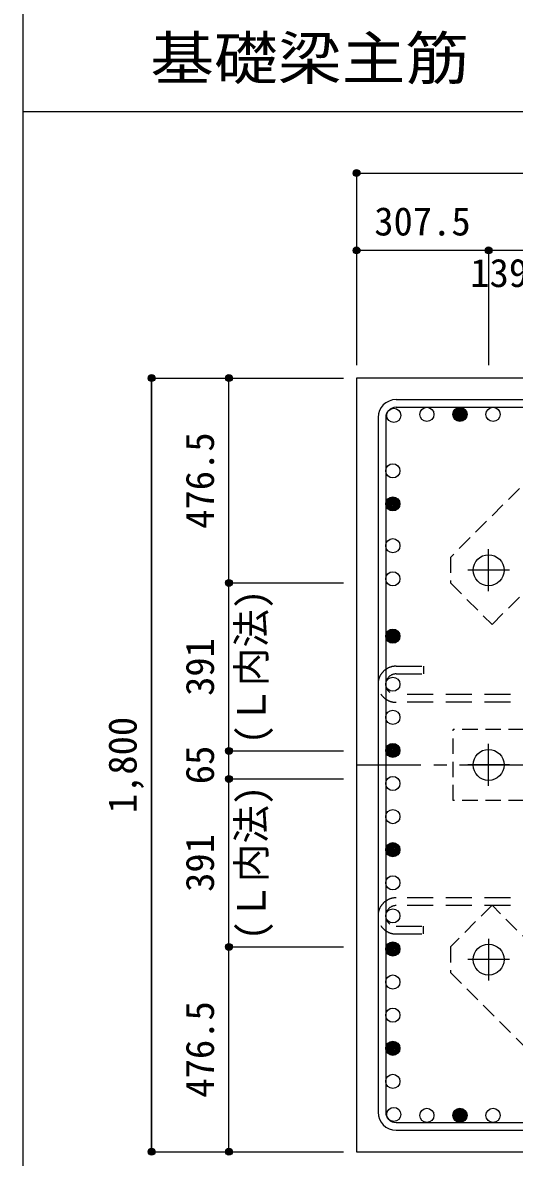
# Model space of a CAD drawing. Units: millimetres at full size, sheet at 1:30. Extents: x -5973 to 5954, y -4195 to 4201.
# Drawn here: x -5973 to -4829, y -2655 to -15 of the extents above; entities that cross this region are included whole.
import ezdxf
from ezdxf.enums import TextEntityAlignment as Align

# ---------------------------------------------------------------- set-up
doc = ezdxf.new("R2010")
doc.units = ezdxf.units.MM
doc.header["$LTSCALE"] = 30
doc.header["$PDMODE"] = 32
doc.header["$PDSIZE"] = 15
for name, pattern in [('CHAIN1', [8, 5, -1, 1, -1]), ('DASHED1', [1.8, 1.2, -0.6]), ('DASHED2', [3, 2, -1])]:
    doc.linetypes.add(name, pattern=pattern)
for name, color, linetype in [('0-1_躯体線', 2, 'Continuous'), ('0-2_アンカーボルト', 4, 'CHAIN1'), ('0-3_立上り筋', 4, 'Continuous'), ('0-4_フープ筋', 7, 'Continuous'), ('0-7_文字', 4, 'Continuous'), ('0-9_プレート', 4, 'DASHED1'), ('0-C', 7, 'DASHED2'), ('0-D_寸法', 4, 'Continuous'), ('6-7_文字', 7, 'Continuous'), ('F-0_枠', 6, 'Continuous')]:
    doc.layers.add(name, color=color, linetype=linetype)
doc.styles.add('ＭＳ ゴシック', font='')
doc.styles.get('ＭＳ ゴシック').set_extended_font_data('MS Gothic')

msp = doc.modelspace()

# ---------------------------------------------------------------- linework, layer by layer
at = {"layer": '0-1_躯体線'}
for p, q in [((-2995.8, -842.16), (-5195.8, -842.16)), ((-5195.8, -842.16), (-5195.8, -2642.16)), ((-5195.8, -2642.16), (-4654.8, -2642.16))]:
    msp.add_line(p, q, dxfattribs=at)
at = {"layer": '0-2_アンカーボルト'}
for p, q in [((-4888.3, -1337.96), (-4888.3, -1240.46)), ((-4839.6, -1289.16), (-4937.1, -1289.16)), ((-4888.3, -1790.96), (-4888.3, -1693.46)), ((-4839.6, -1742.16), (-4937.1, -1742.16)), ((-4888.3, -2146.46), (-4888.3, -2243.96)), ((-4839.5, -2195.16), (-4937, -2195.16))]:
    msp.add_line(p, q, dxfattribs=at)
at = {"layer": '0-2_アンカーボルト', "color": 3, "linetype": 'Continuous'}
for centre in [(-4888.3, -1289.16), (-4888.3, -1742.16), (-4888.3, -2195.16)]:
    msp.add_circle(centre, 36, dxfattribs=at)
at = {"layer": '0-3_立上り筋', "color": 3}
for centre in [(-5109.1, -928.86), (-5032.1, -926.66), (-4955.1, -926.66), (-4878.1, -926.66), (-5111.3, -1057.86), (-5111.3, -1134.86), (-5111.3, -1232.16), (-5111.3, -1309.16), (-5111.3, -1442.66), (-5111.3, -1554.47), (-5111.3, -1631.47), (-5111.3, -1708.47), (-5111.3, -1785.47), (-5111.3, -1862.47), (-5111.3, -1939.47), (-5111.3, -2016.47), (-5111.3, -2093.47), (-5111.3, -2170.47), (-5111.3, -2247.47), (-5111.3, -2324.47), (-5111.3, -2401.47), (-5111.3, -2478.47), (-5109.1, -2555.47), (-5032.1, -2557.66), (-4955.1, -2557.66), (-4878.1, -2557.66)]:
    msp.add_circle(centre, 16.5, dxfattribs=at)
at = {"layer": '0-3_立上り筋'}
for centre, radius in [((-4955.1, -926.66), 14.85), ((-4955.1, -926.66), 13.2), ((-4955.1, -926.66), 11.55), ((-4955.1, -926.66), 9.9), ((-4955.1, -926.66), 8.25), ((-4955.1, -926.66), 6.6), ((-4955.1, -926.66), 4.95), ((-4955.1, -926.66), 3.3), ((-4955.1, -926.66), 1.65), ((-5111.3, -1134.86), 14.85), ((-5111.3, -1134.86), 13.2), ((-5111.3, -1134.86), 11.55), ((-5111.3, -1134.86), 9.9), ((-5111.3, -1134.86), 8.25), ((-5111.3, -1134.86), 6.6), ((-5111.3, -1134.86), 4.95), ((-5111.3, -1134.86), 3.3), ((-5111.3, -1134.86), 1.65), ((-5111.3, -1442.66), 14.85), ((-5111.3, -1442.66), 13.2), ((-5111.3, -1442.66), 11.55), ((-5111.3, -1442.66), 9.9), ((-5111.3, -1442.66), 8.25), ((-5111.3, -1442.66), 6.6), ((-5111.3, -1442.66), 4.95), ((-5111.3, -1442.66), 3.3), ((-5111.3, -1442.66), 1.65), ((-5111.3, -1708.47), 14.85), ((-5111.3, -1708.47), 13.2), ((-5111.3, -1708.47), 11.55), ((-5111.3, -1708.47), 9.9), ((-5111.3, -1708.47), 8.25), ((-5111.3, -1708.47), 6.6), ((-5111.3, -1708.47), 4.95), ((-5111.3, -1708.47), 3.3), ((-5111.3, -1708.47), 1.65), ((-5111.3, -1939.47), 14.85), ((-5111.3, -1939.47), 13.2), ((-5111.3, -1939.47), 11.55), ((-5111.3, -1939.47), 9.9), ((-5111.3, -1939.47), 8.25), ((-5111.3, -1939.47), 6.6), ((-5111.3, -1939.47), 4.95), ((-5111.3, -1939.47), 3.3), ((-5111.3, -1939.47), 1.65), ((-5111.3, -2170.47), 14.85), ((-5111.3, -2170.47), 13.2), ((-5111.3, -2170.47), 11.55), ((-5111.3, -2170.47), 9.9), ((-5111.3, -2170.47), 8.25), ((-5111.3, -2170.47), 6.6), ((-5111.3, -2170.47), 4.95), ((-5111.3, -2170.47), 3.3), ((-5111.3, -2170.47), 1.65), ((-5111.3, -2401.47), 14.85), ((-5111.3, -2401.47), 13.2), ((-5111.3, -2401.47), 11.55), ((-5111.3, -2401.47), 9.9), ((-5111.3, -2401.47), 8.25), ((-5111.3, -2401.47), 6.6), ((-5111.3, -2401.47), 4.95), ((-5111.3, -2401.47), 3.3), ((-5111.3, -2401.47), 1.65), ((-4955.1, -2557.66), 14.85), ((-4955.1, -2557.66), 13.2), ((-4955.1, -2557.66), 11.55), ((-4955.1, -2557.66), 9.9), ((-4955.1, -2557.66), 8.25), ((-4955.1, -2557.66), 6.6), ((-4955.1, -2557.66), 4.95), ((-4955.1, -2557.66), 3.3), ((-4955.1, -2557.66), 1.65)]:
    msp.add_circle(centre, radius, dxfattribs=at)
at = {"layer": '0-4_フープ筋'}
for p, q in [((-5103.8, -892.16), (-3487.8, -892.16)), ((-5103.8, -910.16), (-3487.8, -910.16)), ((-5145.8, -934.16), (-5145.8, -2550.16)), ((-5127.8, -934.16), (-5127.8, -2550.16)), ((-5103.8, -2574.16), (-3487.8, -2574.16)), ((-5103.8, -2592.16), (-3487.8, -2592.16))]:
    msp.add_line(p, q, dxfattribs=at)
for centre, radius, start, end in [((-5103.8, -934.16), 42, 90, 180), ((-5103.8, -934.16), 24, 90, 180), ((-5103.8, -2550.16), 42, 180, 270), ((-5103.8, -2550.16), 24, 180, 270)]:
    msp.add_arc(centre, radius, start, end, dxfattribs=at)
at = {"layer": '0-9_プレート'}
for p, q in [((-4778.6, -1060.66), (-4977.3, -1259.36)), ((-4977.3, -1259.36), (-4977.3, -1318.76)), ((-4977.3, -1318.76), (-4880.4, -1415.66)), ((-4880.4, -1415.66), (-4784.3, -1319.56)), ((-4805.8, -1659.66), (-4970.8, -1659.66)), ((-4880.4, -2068.66), (-4977.3, -2165.56)), ((-4784.3, -2164.76), (-4880.4, -2068.66)), ((-4977.3, -2165.56), (-4977.3, -2224.96)), ((-4977.3, -2224.96), (-4778.6, -2423.67))]:
    msp.add_line(p, q, dxfattribs=at)
msp.add_lwpolyline([(-4805.8, -1824.66), (-4970.8, -1824.66), (-4970.8, -1659.66)], dxfattribs=at)
at = {"layer": '0-C'}
for p, q in [((-5103.8, -1512.47), (-5039.8, -1512.47)), ((-5103.8, -1530.47), (-5039.8, -1530.47)), ((-5039.8, -1512.47), (-5039.8, -1530.47)), ((-3487.8, -1578.47), (-5103.8, -1578.47)), ((-3487.8, -1596.47), (-5103.8, -1596.47)), ((-3487.8, -2051.47), (-5103.8, -2051.47)), ((-3487.8, -2069.47), (-5103.8, -2069.47)), ((-5103.8, -2117.47), (-5039.8, -2117.47)), ((-5103.8, -2135.47), (-5039.8, -2135.47)), ((-5039.8, -2135.47), (-5039.8, -2117.47))]:
    msp.add_line(p, q, dxfattribs=at)
for centre, radius in [((-5103.8, -1554.47), 42), ((-5103.8, -1554.47), 24), ((-5103.8, -2093.47), 42), ((-5103.8, -2093.47), 24)]:
    msp.add_arc(centre, radius, 90, 270, dxfattribs=at)
at = {"layer": '0-D_寸法'}
for p, q in [((-5195.8, -365.12), (-5195.8, -545.12)), ((-5195.8, -365.12), (-5195.8, -545.12)), ((-5195.8, -365.12), (-3395.8, -365.12)), ((-5195.8, -365.12), (-3395.8, -365.12)), ((-5195.8, -545.12), (-5195.8, -812.16)), ((-5195.8, -545.12), (-5195.8, -812.16)), ((-4888.3, -545.12), (-5195.8, -545.12)), ((-5195.8, -545.12), (-5195.8, -812.16)), ((-4748.8, -545.12), (-4888.3, -545.12)), ((-4888.3, -545.12), (-4888.3, -812.16)), ((-4888.3, -545.12), (-4888.3, -812.16)), ((-5672.84, -842.16), (-5492.84, -842.16)), ((-5672.84, -842.16), (-5492.84, -842.16)), ((-5672.84, -842.16), (-5672.84, -2642.16)), ((-5672.84, -2642.16), (-5672.84, -842.16)), ((-5492.84, -842.16), (-5225.8, -842.16)), ((-5492.84, -1709.66), (-5492.84, -1318.66)), ((-5492.84, -1318.66), (-5225.8, -1318.66)), ((-5492.84, -1774.66), (-5492.84, -1709.66)), ((-5492.84, -1709.66), (-5225.8, -1709.66)), ((-5492.84, -2165.66), (-5492.84, -1774.66)), ((-5492.84, -1774.66), (-5225.8, -1774.66)), ((-5492.84, -2642.16), (-5492.84, -2165.66)), ((-5492.84, -2165.66), (-5225.8, -2165.66)), ((-5672.84, -2642.16), (-5492.84, -2642.16)), ((-5492.84, -2642.16), (-5225.8, -2642.16)), ((-5492.84, -2642.16), (-5225.8, -2642.16)), ((-5492.84, -2642.16), (-5225.8, -2642.16))]:
    msp.add_line(p, q, dxfattribs=at)
at = {"layer": '0-D_寸法', "linetype": 'CHAIN1'}
msp.add_line((-5195.8, -1742.16), (-3395.8, -1742.16), dxfattribs=at)
at = {"layer": '0-D_寸法'}
msp.add_lwpolyline([(-5492.84, -1318.66), (-5492.84, -842.16), (-5225.8, -842.16)], dxfattribs=at)
for centre, radius in [((-5195.8, -365.12), 8), ((-5195.8, -365.12), 7.2), ((-5195.8, -365.12), 6.4), ((-5195.8, -365.12), 5.6), ((-5195.8, -365.12), 4.8), ((-5195.8, -365.12), 4), ((-5195.8, -365.12), 3.2), ((-5195.8, -365.12), 2.4), ((-5195.8, -365.12), 1.6), ((-5195.8, -365.12), 0.8), ((-5195.8, -545.12), 8), ((-5195.8, -545.12), 7.2), ((-5195.8, -545.12), 6.4), ((-5195.8, -545.12), 5.6), ((-5195.8, -545.12), 4.8), ((-5195.8, -545.12), 4), ((-5195.8, -545.12), 3.2), ((-5195.8, -545.12), 2.4), ((-5195.8, -545.12), 1.6), ((-5195.8, -545.12), 0.8), ((-4888.3, -545.12), 8), ((-4888.3, -545.12), 7.2), ((-4888.3, -545.12), 6.4), ((-4888.3, -545.12), 5.6), ((-4888.3, -545.12), 4.8), ((-4888.3, -545.12), 4), ((-4888.3, -545.12), 3.2), ((-4888.3, -545.12), 2.4), ((-4888.3, -545.12), 1.6), ((-4888.3, -545.12), 0.8), ((-5672.84, -842.16), 8), ((-5672.84, -842.16), 7.2), ((-5672.84, -842.16), 6.4), ((-5672.84, -842.16), 5.6), ((-5672.84, -842.16), 4.8), ((-5672.84, -842.16), 4), ((-5672.84, -842.16), 3.2), ((-5672.84, -842.16), 2.4), ((-5672.84, -842.16), 1.6), ((-5672.84, -842.16), 0.8), ((-5492.84, -842.16), 8), ((-5492.84, -842.16), 7.2), ((-5492.84, -842.16), 6.4), ((-5492.84, -842.16), 5.6), ((-5492.84, -842.16), 4.8), ((-5492.84, -842.16), 4), ((-5492.84, -842.16), 3.2), ((-5492.84, -842.16), 2.4), ((-5492.84, -842.16), 1.6), ((-5492.84, -842.16), 0.8), ((-5492.84, -1318.66), 8), ((-5492.84, -1318.66), 7.2), ((-5492.84, -1318.66), 6.4), ((-5492.84, -1318.66), 5.6), ((-5492.84, -1318.66), 4.8), ((-5492.84, -1318.66), 4), ((-5492.84, -1318.66), 3.2), ((-5492.84, -1318.66), 2.4), ((-5492.84, -1318.66), 1.6), ((-5492.84, -1318.66), 0.8), ((-5492.84, -1709.66), 8), ((-5492.84, -1709.66), 7.2), ((-5492.84, -1709.66), 6.4), ((-5492.84, -1709.66), 5.6), ((-5492.84, -1709.66), 4.8), ((-5492.84, -1709.66), 4), ((-5492.84, -1709.66), 3.2), ((-5492.84, -1709.66), 2.4), ((-5492.84, -1709.66), 1.6), ((-5492.84, -1709.66), 0.8), ((-5492.84, -1774.66), 8), ((-5492.84, -1774.66), 7.2), ((-5492.84, -1774.66), 6.4), ((-5492.84, -1774.66), 5.6), ((-5492.84, -1774.66), 4.8), ((-5492.84, -1774.66), 4), ((-5492.84, -1774.66), 3.2), ((-5492.84, -1774.66), 2.4), ((-5492.84, -1774.66), 1.6), ((-5492.84, -1774.66), 0.8), ((-5492.84, -2165.66), 8), ((-5492.84, -2165.66), 7.2), ((-5492.84, -2165.66), 6.4), ((-5492.84, -2165.66), 5.6), ((-5492.84, -2165.66), 4.8), ((-5492.84, -2165.66), 4), ((-5492.84, -2165.66), 3.2), ((-5492.84, -2165.66), 2.4), ((-5492.84, -2165.66), 1.6), ((-5492.84, -2165.66), 0.8), ((-5672.84, -2642.16), 8), ((-5672.84, -2642.16), 7.2), ((-5672.84, -2642.16), 6.4), ((-5672.84, -2642.16), 5.6), ((-5672.84, -2642.16), 4.8), ((-5672.84, -2642.16), 4), ((-5672.84, -2642.16), 3.2), ((-5672.84, -2642.16), 2.4), ((-5492.84, -2642.16), 8), ((-5492.84, -2642.16), 7.2), ((-5492.84, -2642.16), 6.4), ((-5492.84, -2642.16), 5.6), ((-5492.84, -2642.16), 4.8), ((-5492.84, -2642.16), 4), ((-5492.84, -2642.16), 3.2), ((-5492.84, -2642.16), 2.4), ((-5672.84, -2642.16), 1.6), ((-5672.84, -2642.16), 0.8), ((-5492.84, -2642.16), 1.6), ((-5492.84, -2642.16), 0.8)]:
    msp.add_circle(centre, radius, dxfattribs=at)
at = {"layer": '0-D_寸法', "color": 7}
for p in [(-5195.8, -365.12), (-5195.8, -365.12), (-5195.8, -545.12), (-5195.8, -545.12), (-4888.3, -545.12), (-4888.3, -545.12), (-5672.84, -842.16), (-5492.84, -842.16), (-5492.84, -842.16), (-5492.84, -1318.66), (-5492.84, -1318.66), (-5492.84, -1709.66), (-5492.84, -1709.66), (-5492.84, -1774.66), (-5492.84, -1774.66), (-5492.84, -2165.66), (-5492.84, -2165.66), (-5672.84, -2642.16), (-5492.84, -2642.16), (-5492.84, -2642.16)]:
    msp.add_point(p, dxfattribs=at)
at = {"layer": 'F-0_枠'}
msp.add_line((-5972.88, 4201.15), (-5972.88, -4195.24), dxfattribs=at)
at = {"layer": 'F-0_枠', "color": 2}
msp.add_line((-5972.88, -222.05), (3723.6, -222.05), dxfattribs=at)

# ---------------------------------------------------------------- texts
at = {"layer": '0-7_文字', "style": 'ＭＳ ゴシック'}
for p in [(-5387.84, -1694.16), (-5387.84, -2150.16)]:
    msp.add_text('(Ｌ内法)', height=65.98, rotation=90, dxfattribs=at).set_placement(p, align=Align.BOTTOM_LEFT)
at = {"layer": '0-D_寸法', "style": 'ＭＳ ゴシック'}
for s, p in [('307.5', (-5154.55, -530.12)), ('139.5', (-4931.05, -650.12))]:
    msp.add_text(s, height=65.98, dxfattribs=at).set_placement(p, align=Align.BOTTOM_LEFT)
for s, p in [('476.5', (-5507.84, -1192.91)), ('391', (-5507.84, -1581.66)), ('1,800', (-5687.84, -1854.66)), ('65', (-5507.84, -1787.16)), ('391', (-5507.84, -2037.66)), ('476.5', (-5507.84, -2516.41))]:
    msp.add_text(s, height=65.98, rotation=90, dxfattribs=at).set_placement(p, align=Align.BOTTOM_LEFT)
at = {"layer": '6-7_文字', "color": 2, "style": 'ＭＳ ゴシック', "width": 1.1}
msp.add_text('\u3000\u3000基礎梁主筋\u3000７本タイプ', height=98.97, dxfattribs=at).set_placement((-5972.88, -177.05), align=Align.BOTTOM_LEFT)

doc.saveas('drawing.dxf')
